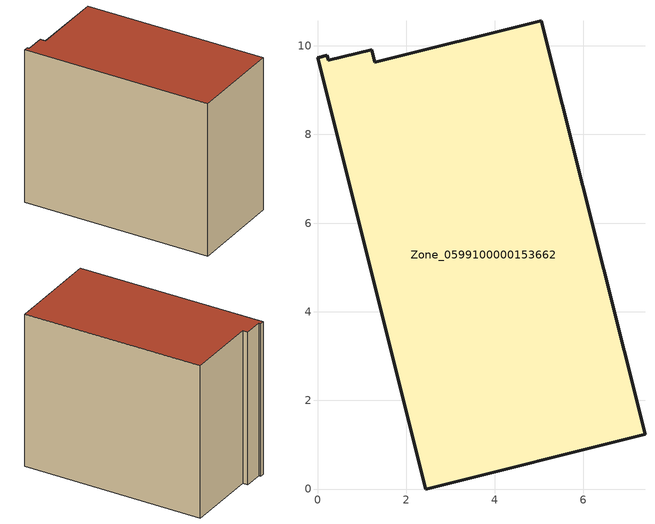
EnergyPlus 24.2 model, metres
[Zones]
Zone_0599100000153662
 floor ground (C_G): 7.39,1.23 2.44,0 0,9.73 0.22,9.79 0.24,9.68 1.22,9.92 1.29,9.63 5.05,10.56 z0
 wall outside (C_F): 1.29,9.63 1.22,9.92 0.24,9.68 0.22,9.79 0,9.73 2.44,0 7.39,1.23 5.05,10.56 1.29,9.63 z0:8.25
 roof outside (C_R): 7.39,1.23 5.05,10.56 1.29,9.63 1.22,9.92 0.24,9.68 0.22,9.79 0,9.73 2.44,0 z8.25
[BUILDING]
Pand.0599100000153662: North Axis=0; Terrain=City; Loads Convergence Tolerance Value=0.04; Temperature Convergence Tolerance Value=0.4; Solar Distribution=FullExterior; Maximum Number of Warmup Days=25; Minimum Number of Warmup Days=1
[Site:Location]
Rotterdam.The.Hague.AP_ZH_NLD Design_Conditions: Latitude=51.96; Longitude=4.45; Time Zone=1; Elevation=-4.5
[SITE:GROUNDTEMPERATURE:BUILDINGSURFACE]
18, 18, 18, 18, 18, 18, 18, 18, 18, 18, 18, 18
[MATERIAL] Thermal Absorptance=0.9; Solar Absorptance=0.7; Visible Absorptance=0.7
Name | Roughness | Thickness | Conductivity | Density | Specific Heat
G.TI.1975-1991 | MediumSmooth | 0.15 | 0.288461 | 540 | 1210
F.TI.1975-1991 | Rough | 0.3 | 0.230769 | 1920 | 840
R.TI.1975-1991 | MediumRough | 0.2 | 0.153846 | 1500 | 1000
[CONSTRUCTION]
C_G: G.TI.1975-1991
C_F: F.TI.1975-1991
C_R: R.TI.1975-1991
[ZONE]
Zone_0599100000153662: Type=1; Multiplier=1; Ceiling Height=Autocalculate; Volume=Autocalculate; Floor Area=autocalculate; Part of Total Floor Area=Yes
[ZONEINFILTRATION:DESIGNFLOWRATE]
Infil_Zone_0599100000153662: Zone or ZoneList or Space or SpaceList=Zone_0599100000153662; Schedule=AlwaysOn; Design Flow Rate Calculation Method=Flow/Area; Flow Rate per Floor Area=0.003; Constant Term Coefficient=1; Temperature Term Coefficient=0; Velocity Term Coefficient=0; Velocity Squared Term Coefficient=0
[HVACTEMPLATE:ZONE:IDEALLOADSAIRSYSTEM]
Zone_0599100000153662: Maximum Heating Supply Air Temperature=50; Minimum Cooling Supply Air Temperature=13; Maximum Heating Supply Air Humidity Ratio=0.0156; Minimum Cooling Supply Air Humidity Ratio=0.0077; Heating Limit=NoLimit; Cooling Limit=NoLimit; Dehumidification Control Type=ConstantSensibleHeatRatio; Cooling Sensible Heat Ratio=0.7; Dehumidification Setpoint=60; Humidification Control Type=None; Humidification Setpoint=30; Outdoor Air Method=None; Outdoor Air Flow Rate per Person=0.00944; Outdoor Air Flow Rate per Zone Floor Area=0; Outdoor Air Flow Rate per Zone=0; Demand Controlled Ventilation Type=None; Outdoor Air Economizer Type=NoEconomizer; Heat Recovery Type=None; Sensible Heat Recovery Effectiveness=0.7; Latent Heat Recovery Effectiveness=0.65
[ZONECONTROL:THERMOSTAT]
ThermostatControl_Zone_0599100000153662: Zone or ZoneList=Zone_0599100000153662; Control Type Schedule=DualSetpointControlType; Control 1=Thermostat_Zone_0599100000153662; Temperature Difference Between Cutout And Setpoint=0
[THERMOSTATSETPOINT:DUALSETPOINT]
Thermostat_Zone_0599100000153662: Heating Setpoint Temperature Schedule=HeatingSetpoint_Zone_0599100000153662; Cooling Setpoint Temperature Schedule=CoolingSetpoint_Zone_0599100000153662
[SCHEDULE:COMPACT]
HeatingSetpoint_Zone_0599100000153662: Through: 12/31, For: AllDays, Until: 24:00, 21
CoolingSetpoint_Zone_0599100000153662: Through: 12/31, For: AllDays, Until: 24:00, 24
DualSetpointControlType: Through: 12/31, For: AllDays, Until: 24:00, 4
AlwaysOn: Through: 12/31, For: AllDays, Until: 24:00, 1
